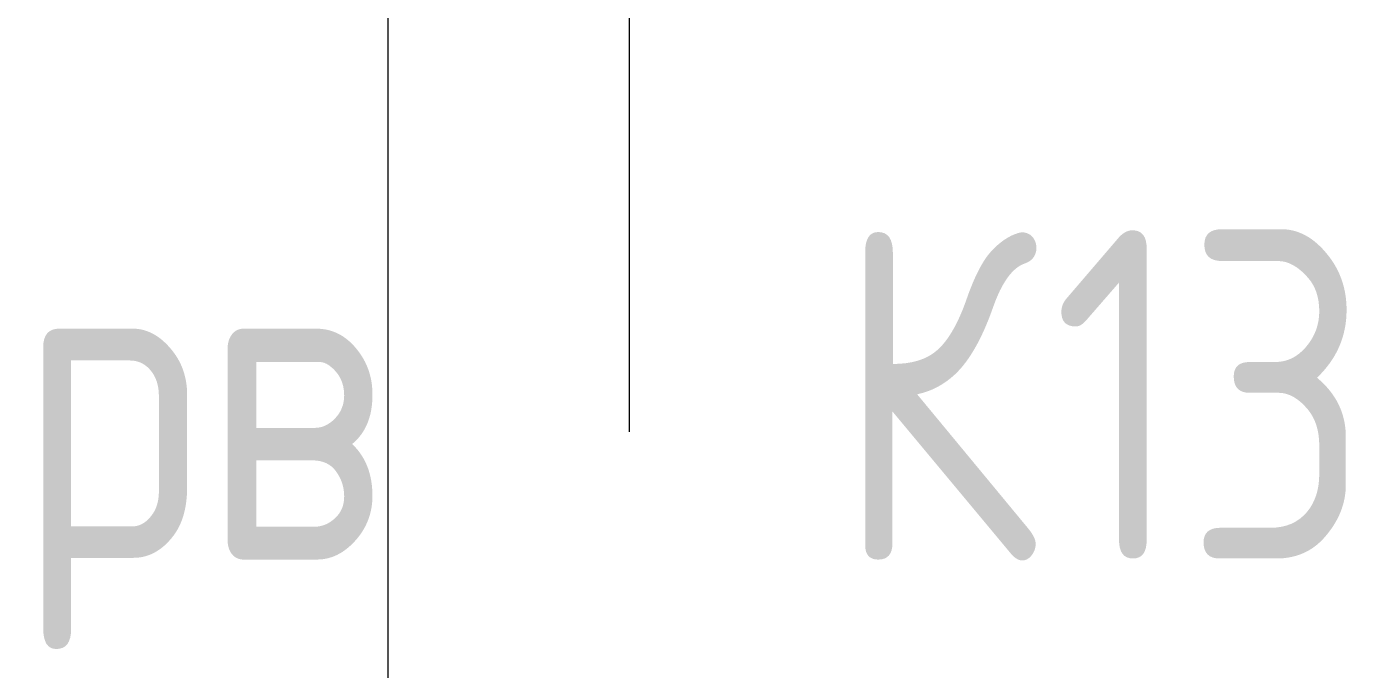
# Model space of a CAD drawing. Header units: millimetres. Extents: x -88595 to 880822, y -1054509 to -148035.
# Drawn here: x 523722 to 524725, y -279025 to -278537 of the extents above; entities that cross this region are included whole.
import ezdxf

# ---------------------------------------------------------------- set-up
doc = ezdxf.new("R2010")
doc.units = ezdxf.units.MM
for name, color, linetype, lineweight in [('Аннотация', 7, 'Continuous', 20), ('Марки', 7, 'Continuous', 20), ('Оборудование', 7, 'Continuous', 18), ('Размеры', 7, 'Continuous', 9)]:
    doc.layers.add(name, color=color, linetype=linetype, lineweight=lineweight)
doc.styles.add('$3$GOST 2.304 type A', font='GOST2304A.ttf', dxfattribs={"height": 250})

# ---------------------------------------------------------------- blocks, each defined once
blk = doc.blocks.new('Кровля')
at = {"layer": 'Размеры', "lineweight": 20}
blk.add_line((536447.6, 647592.7), (536447.6, 649092.7), dxfattribs=at)

msp = doc.modelspace()

# ---------------------------------------------------------------- linework, layer by layer
at = {"layer": 'Марки'}
for p, q in [((523996.7, -277945), (523996.7, -279360)), ((523996.7, -277986.1), (523996.7, -279717))]:
    msp.add_line(p, q, dxfattribs=at)

# ---------------------------------------------------------------- block references
at = {"layer": 'Оборудование', "color": 5, "true_color": 0x0000ff}
msp.add_blockref('Кровля', (-12267.3, -926437.4), dxfattribs=at)

# ---------------------------------------------------------------- texts
at = {"layer": 'Аннотация', "color": 5, "true_color": 0x0000ff, "char_height": 250, "attachment_point": 1, "style": '$3$GOST 2.304 type A'}
for s, insert, width in [('\\fGOST 2.304 type A|b0|i0|c204|p34|;К', (524335.6, -278691.7), 200.422), ('13', (524501, -278691.7), 304.641), ('резерв', (523190.9, -278691.7), 1050.211)]:
    msp.add_mtext(s, dxfattribs=dict(at, insert=insert, width=width))

doc.saveas('drawing.dxf')
